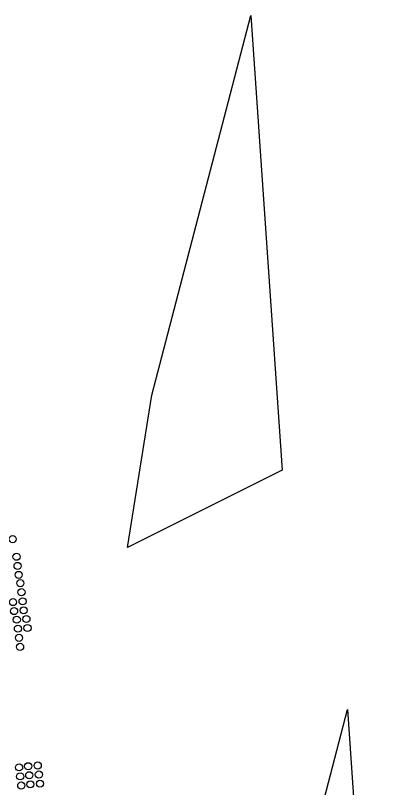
# Model space of a CAD drawing. Header units: inches. Extents: x -133 to 1452, y -237 to 1791.
# Drawn here: x 1280.9 to 1451.7, y 1173.8 to 1537 of the extents above; entities that cross this region are included whole.
import ezdxf

# ---------------------------------------------------------------- set-up
doc = ezdxf.new("R2010")
doc.units = ezdxf.units.IN
doc.header["$MEASUREMENT"] = 0

msp = doc.modelspace()

# ---------------------------------------------------------------- linework, layer by layer
for p, q in [((1345.07, 1358.66), (1391.72, 1537.03)), ((1391.72, 1537.03), (1406.37, 1323.42)), ((1333.67, 1287.1), (1345.07, 1358.66)), ((1406.37, 1323.42), (1333.67, 1287.1)), ((1390.43, 1032.55), (1437.09, 1210.91)), ((1437.09, 1210.91), (1451.73, 997.31))]:
    msp.add_line(p, q)
for centre in [(1279.6, 1290.98), (1281.41, 1282.69), (1281.92, 1278.39), (1282.44, 1274.16), (1283.22, 1270.27), (1283.74, 1266.04), (1279.74, 1261.41), (1284.25, 1261.75), (1280.26, 1257.18), (1284.77, 1257.52), (1281.55, 1253.12), (1286.07, 1253.45), (1282.07, 1248.89), (1286.58, 1249.23), (1282.58, 1244.59), (1283.1, 1240.36), (1282.61, 1183.73), (1286.89, 1184.27), (1291.41, 1184.61), (1283.13, 1179.5), (1287.41, 1180.04), (1291.92, 1180.38), (1287.92, 1175.75), (1292.44, 1176.09), (1283.64, 1175.21)]:
    msp.add_circle(centre, 1.67)

doc.saveas('drawing.dxf')
